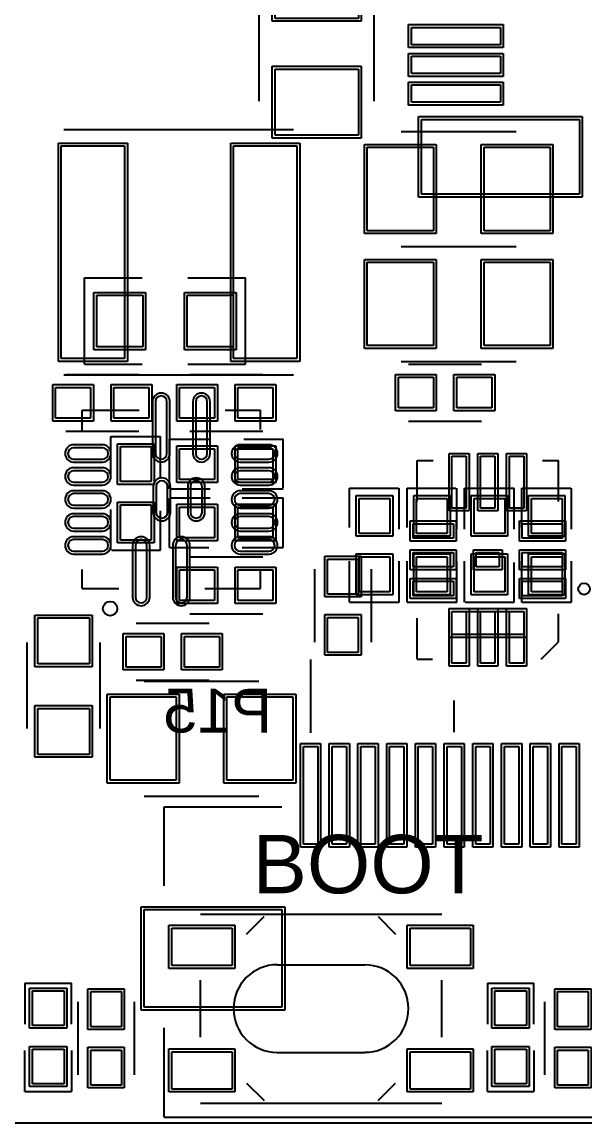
# Model space of a CAD drawing. Header units: inches. Extents: x -5 to 125, y -8 to 83.
# Drawn here: x 13.08 to 22.88, y 0 to 19.16 of the extents above; entities that cross this region are included whole.
import ezdxf

# ---------------------------------------------------------------- set-up
doc = ezdxf.new("R2010")
doc.units = ezdxf.units.IN
for name, color, linetype in [('Bottom Overlay', 54, 'Continuous'), ('Bottom Paste', 16, 'Continuous'), ('Bottom Solder', 6, 'Continuous'), ('Keep-Out Layer', 6, 'Continuous'), ('Top Overlay', 2, 'Continuous'), ('Top Paste', 8, 'Continuous'), ('Top Solder', 216, 'Continuous')]:
    doc.layers.add(name, color=color, linetype=linetype)
doc.styles.add('Arial', font='', dxfattribs={"height": 0.2})
doc.styles.get('Arial').set_extended_font_data('Arial')

# ---------------------------------------------------------------- blocks, each defined once
blk = doc.blocks.new('M_2_E_K___B_48')
at = {"layer": 'Bottom Paste'}
for p, q in [((9.7, -4.375), (9.7, -1.625)), ((9.7, -1.625), (11, -1.625)), ((11, -1.625), (11, -4.375)), ((8.1, -4.55), (8.1, -3)), ((8.1, -3), (8.4, -3)), ((8.4, -3), (8.4, -4.55)), ((8.6, -4.55), (8.6, -3)), ((8.6, -3), (8.9, -3)), ((8.9, -3), (8.9, -4.55)), ((9.1, -4.55), (9.1, -3)), ((9.1, -3), (9.4, -3)), ((9.4, -3), (9.4, -4.55)), ((11, -4.375), (9.7, -4.375)), ((8.4, -4.55), (8.1, -4.55)), ((8.9, -4.55), (8.6, -4.55)), ((9.4, -4.55), (9.1, -4.55))]:
    blk.add_line(p, q, dxfattribs=at)
at = {"layer": 'Bottom Solder'}
for p, q in [((9.65, -4.425), (9.65, -1.575)), ((9.65, -1.575), (11.05, -1.575)), ((11.05, -1.575), (11.05, -4.425)), ((8.05, -4.6), (8.05, -2.95)), ((8.05, -2.95), (8.45, -2.95)), ((8.45, -2.95), (8.45, -4.6)), ((8.55, -4.6), (8.55, -2.95)), ((8.55, -2.95), (8.95, -2.95)), ((8.95, -2.95), (8.95, -4.6)), ((9.05, -4.6), (9.05, -2.95)), ((9.05, -2.95), (9.45, -2.95)), ((9.45, -2.95), (9.45, -4.6)), ((11.05, -4.425), (9.65, -4.425)), ((8.45, -4.6), (8.05, -4.6)), ((8.95, -4.6), (8.55, -4.6)), ((9.45, -4.6), (9.05, -4.6))]:
    blk.add_line(p, q, dxfattribs=at)
blk = doc.blocks.new('0805C_B_65')
at = {"layer": 'Bottom Overlay'}
for p, q in [((1, 1), (-1, 1)), ((1, -1), (-1, -1))]:
    blk.add_line(p, q, dxfattribs=at)
at = {"layer": 'Bottom Paste'}
for p, q in [((-1.591, 0.725), (-0.441, 0.725)), ((-1.591, -0.725), (-1.591, 0.725)), ((-0.441, 0.725), (-0.441, -0.725)), ((0.441, 0.725), (1.591, 0.725)), ((0.441, -0.725), (0.441, 0.725)), ((1.591, 0.725), (1.591, -0.725)), ((-0.441, -0.725), (-1.591, -0.725)), ((1.591, -0.725), (0.441, -0.725))]:
    blk.add_line(p, q, dxfattribs=at)
at = {"layer": 'Bottom Solder'}
for p, q in [((-1.641, 0.775), (-0.391, 0.775)), ((-1.641, -0.775), (-1.641, 0.775)), ((-0.391, 0.775), (-0.391, -0.775)), ((0.391, 0.775), (1.641, 0.775)), ((0.391, -0.775), (0.391, 0.775)), ((1.641, 0.775), (1.641, -0.775)), ((-0.391, -0.775), (-1.641, -0.775)), ((1.641, -0.775), (0.391, -0.775))]:
    blk.add_line(p, q, dxfattribs=at)
blk = doc.blocks.new('0603C_66')
at = {"layer": 'Top Overlay'}
for p, q in [((0.738, 0.635), (-0.762, 0.635)), ((0.738, -0.635), (-0.762, -0.635))]:
    blk.add_line(p, q, dxfattribs=at)
at = {"layer": 'Top Paste'}
for p, q in [((-1.187, -0.45), (-1.187, 0.45)), ((-1.187, 0.45), (-0.387, 0.45)), ((-0.387, 0.45), (-0.387, -0.45)), ((0.387, -0.45), (0.387, 0.45)), ((0.387, 0.45), (1.187, 0.45)), ((1.187, 0.45), (1.187, -0.45)), ((-0.387, -0.45), (-1.187, -0.45)), ((1.187, -0.45), (0.387, -0.45))]:
    blk.add_line(p, q, dxfattribs=at)
at = {"layer": 'Top Solder'}
for p, q in [((-1.237, -0.5), (-1.237, 0.5)), ((-1.237, 0.5), (-0.337, 0.5)), ((-0.337, 0.5), (-0.337, -0.5)), ((0.337, -0.5), (0.337, 0.5)), ((0.337, 0.5), (1.237, 0.5)), ((1.237, 0.5), (1.237, -0.5)), ((-0.337, -0.5), (-1.237, -0.5)), ((1.237, -0.5), (0.337, -0.5))]:
    blk.add_line(p, q, dxfattribs=at)
blk = doc.blocks.new('QFN_2_3_95')
at = {"layer": 'Top Overlay'}
for p, q in [((-0.928, 1.728), (-1.228, 1.428)), ((-0.927, 1.728), (-0.928, 1.728)), ((1.228, 1.728), (0.965, 1.728)), ((1.228, 1.728), (1.228, 1.016)), ((-1.228, 1.428), (-1.228, 0.94)), ((-1.228, -1.016), (-1.228, -1.728)), ((1.228, -1.016), (1.228, -1.728)), ((-0.95, -1.728), (-1.228, -1.728)), ((1.228, -1.728), (0.952, -1.728))]:
    blk.add_line(p, q, dxfattribs=at)
blk.add_circle((-1.676, 0.508), 0.1, dxfattribs=at)
at = {"layer": 'Top Paste'}
for p, q in [((-0.625, 0.9), (-0.625, 1.8)), ((-0.625, 1.8), (-0.375, 1.8)), ((-0.375, 1.8), (-0.375, 0.9)), ((-0.125, 0.9), (-0.125, 1.8)), ((-0.125, 1.8), (0.125, 1.8)), ((0.125, 1.8), (0.125, 0.9)), ((0.375, 0.9), (0.375, 1.8)), ((0.375, 1.8), (0.625, 1.8)), ((0.625, 1.8), (0.625, 0.9)), ((-0.625, 0.9), (-0.625, 1.3)), ((-0.625, 1.3), (0.625, 1.3)), ((0.625, 1.3), (0.625, 0.9)), ((-0.375, 0.9), (-0.625, 0.9)), ((0.625, 0.9), (-0.625, 0.9)), ((0.125, 0.9), (-0.125, 0.9)), ((0.625, 0.9), (0.375, 0.9)), ((-1.3, 0.375), (-1.3, 0.625)), ((-1.3, 0.625), (-0.6, 0.625)), ((-0.6, 0.625), (-0.6, 0.375)), ((0.6, 0.375), (0.6, 0.625)), ((0.6, 0.625), (1.3, 0.625)), ((1.3, 0.625), (1.3, 0.375)), ((-0.6, 0.375), (-1.3, 0.375)), ((1.3, 0.375), (0.6, 0.375)), ((-1.3, -0.125), (-1.3, 0.125)), ((-1.3, 0.125), (-0.6, 0.125)), ((-0.6, 0.125), (-0.6, -0.125)), ((-0.2, -0.125), (-0.2, 0.125)), ((-0.2, 0.125), (0.2, 0.125)), ((0.2, 0.125), (0.2, -0.125)), ((0.6, -0.125), (0.6, 0.125)), ((0.6, 0.125), (1.3, 0.125)), ((1.3, 0.125), (1.3, -0.125)), ((-0.6, -0.125), (-1.3, -0.125)), ((0.2, -0.125), (-0.2, -0.125)), ((1.3, -0.125), (0.6, -0.125)), ((-1.3, -0.625), (-1.3, -0.375)), ((-1.3, -0.375), (-0.6, -0.375)), ((-0.6, -0.375), (-0.6, -0.625)), ((0.6, -0.625), (0.6, -0.375)), ((0.6, -0.375), (1.3, -0.375)), ((1.3, -0.375), (1.3, -0.625)), ((-0.6, -0.625), (-1.3, -0.625)), ((1.3, -0.625), (0.6, -0.625)), ((-0.625, -1.8), (-0.625, -0.9)), ((-0.625, -0.9), (-0.375, -0.9)), ((-0.375, -0.9), (-0.375, -1.8)), ((-0.125, -1.8), (-0.125, -0.9)), ((-0.125, -0.9), (0.125, -0.9)), ((0.125, -0.9), (0.125, -1.8)), ((0.375, -1.8), (0.375, -0.9)), ((0.375, -0.9), (0.625, -0.9)), ((0.625, -0.9), (0.625, -1.8)), ((-0.375, -1.8), (-0.625, -1.8)), ((0.125, -1.8), (-0.125, -1.8)), ((0.625, -1.8), (0.375, -1.8))]:
    blk.add_line(p, q, dxfattribs=at)
at = {"layer": 'Top Solder'}
for p, q in [((-0.675, 0.85), (-0.675, 1.85)), ((-0.675, 1.85), (-0.325, 1.85)), ((-0.325, 1.85), (-0.325, 0.85)), ((-0.175, 0.85), (-0.175, 1.85)), ((-0.175, 1.85), (0.175, 1.85)), ((0.175, 1.85), (0.175, 0.85)), ((0.325, 0.85), (0.325, 1.85)), ((0.325, 1.85), (0.675, 1.85)), ((0.675, 1.85), (0.675, 0.85)), ((-0.675, 0.85), (-0.675, 1.35)), ((-0.675, 1.35), (0.675, 1.35)), ((0.675, 1.35), (0.675, 0.85)), ((-0.325, 0.85), (-0.675, 0.85)), ((0.675, 0.85), (-0.675, 0.85)), ((0.175, 0.85), (-0.175, 0.85)), ((0.675, 0.85), (0.325, 0.85)), ((-1.35, 0.325), (-1.35, 0.675)), ((-1.35, 0.675), (-0.55, 0.675)), ((-0.55, 0.675), (-0.55, 0.325)), ((0.55, 0.325), (0.55, 0.675)), ((0.55, 0.675), (1.35, 0.675)), ((1.35, 0.675), (1.35, 0.325)), ((-0.55, 0.325), (-1.35, 0.325)), ((1.35, 0.325), (0.55, 0.325)), ((-1.35, -0.175), (-1.35, 0.175)), ((-1.35, 0.175), (-0.55, 0.175)), ((-0.55, 0.175), (-0.55, -0.175)), ((-0.25, -0.175), (-0.25, 0.175)), ((-0.25, 0.175), (0.25, 0.175)), ((0.25, 0.175), (0.25, -0.175)), ((0.55, -0.175), (0.55, 0.175)), ((0.55, 0.175), (1.35, 0.175)), ((1.35, 0.175), (1.35, -0.175)), ((-0.55, -0.175), (-1.35, -0.175)), ((0.25, -0.175), (-0.25, -0.175)), ((1.35, -0.175), (0.55, -0.175)), ((-1.35, -0.675), (-1.35, -0.325)), ((-1.35, -0.325), (-0.55, -0.325)), ((-0.55, -0.325), (-0.55, -0.675)), ((0.55, -0.675), (0.55, -0.325)), ((0.55, -0.325), (1.35, -0.325)), ((1.35, -0.325), (1.35, -0.675)), ((-0.55, -0.675), (-1.35, -0.675)), ((1.35, -0.675), (0.55, -0.675)), ((-0.675, -1.85), (-0.675, -0.85)), ((-0.675, -0.85), (-0.325, -0.85)), ((-0.325, -0.85), (-0.325, -1.85)), ((-0.175, -1.85), (-0.175, -0.85)), ((-0.175, -0.85), (0.175, -0.85)), ((0.175, -0.85), (0.175, -1.85)), ((0.325, -1.85), (0.325, -0.85)), ((0.325, -0.85), (0.675, -0.85)), ((0.675, -0.85), (0.675, -1.85)), ((-0.325, -1.85), (-0.675, -1.85)), ((0.175, -1.85), (-0.175, -1.85)), ((0.675, -1.85), (0.325, -1.85))]:
    blk.add_line(p, q, dxfattribs=at)
blk = doc.blocks.new('QFN16P_MP8765_96')
at = {"layer": 'Top Overlay'}
for p, q in [((-1.55, 1.55), (-1.55, 0.914)), ((-1.55, 1.55), (-1.219, 1.55)), ((1.181, 1.55), (1.55, 1.55)), ((1.55, 1.55), (1.55, 0.559)), ((-1.55, -0.584), (-1.55, -1.55)), ((1.55, -0.94), (1.55, -1.55)), ((-1.55, -1.55), (-1.245, -1.55)), ((1.219, -1.55), (1.55, -1.55))]:
    blk.add_line(p, q, dxfattribs=at)
blk.add_circle((-1.9, 1.065), 0.125, dxfattribs=at)
at = {"layer": 'Top Paste'}
for p, q in [((-0.9, 1.7), (-0.9, 1.2)), ((-0.7, 1.2), (-0.7, 1.7)), ((-0.5, 1.7), (-0.5, 1.2)), ((-0.3, 1.2), (-0.3, 1.7)), ((-0.1, 1.7), (-0.1, 1.2)), ((0.1, 1.2), (0.1, 1.7)), ((0.3, 1.7), (0.3, 1.2)), ((0.5, 1.2), (0.5, 1.7)), ((0.7, 1.7), (0.7, 1.2)), ((0.9, 1.2), (0.9, 1.7)), ((-0.8, 0.625), (-1.7, 0.625)), ((-1.7, 0.425), (-0.8, 0.425)), ((0.225, 0.265), (-0.225, 0.265)), ((1.7, 0.275), (0.8, 0.275)), ((-0.225, 0.065), (0.225, 0.065)), ((0.8, 0.075), (1.7, 0.075)), ((-0.8, -0.075), (-1.7, -0.075)), ((-1.7, -0.275), (-0.8, -0.275)), ((0.225, -0.335), (-0.225, -0.335)), ((-0.225, -0.535), (0.225, -0.535)), ((1.7, -0.425), (0.8, -0.425)), ((0.8, -0.625), (1.7, -0.625)), ((-0.9, -1.2), (-0.9, -1.7)), ((-0.7, -1.7), (-0.7, -1.2)), ((-0.5, -1.2), (-0.5, -1.7)), ((-0.3, -1.7), (-0.3, -1.2)), ((-0.1, -1.2), (-0.1, -1.7)), ((0.1, -1.7), (0.1, -1.2)), ((0.3, -1.2), (0.3, -1.7)), ((0.5, -1.7), (0.5, -1.2)), ((0.7, -1.2), (0.7, -1.7)), ((0.9, -1.7), (0.9, -1.2))]:
    blk.add_line(p, q, dxfattribs=at)
for centre, start, end in [((-0.8, 1.7), 0, 180), ((-0.4, 1.7), 0, 180), ((0, 1.7), 0, 180), ((0.4, 1.7), 0, 180), ((0.8, 1.7), 0, 180), ((-0.8, 1.2), 180, 0), ((-0.4, 1.2), 180, 0), ((0, 1.2), 180, 0), ((0.4, 1.2), 180, 0), ((0.8, 1.2), 180, 0), ((-1.7, 0.525), 90, 270), ((-0.8, 0.525), 270, 90), ((-0.225, 0.165), 90, 270), ((0.225, 0.165), 270, 90), ((0.8, 0.175), 90, 270), ((1.7, 0.175), 270, 90), ((-1.7, -0.175), 90, 270), ((-0.8, -0.175), 270, 90), ((-0.225, -0.435), 90, 270), ((0.225, -0.435), 270, 90), ((0.8, -0.525), 90, 270), ((1.7, -0.525), 270, 90), ((-0.8, -1.2), 0, 180), ((-0.4, -1.2), 0, 180), ((0, -1.2), 0, 180), ((0.4, -1.2), 0, 180), ((0.8, -1.2), 0, 180), ((-0.8, -1.7), 180, 0), ((-0.4, -1.7), 180, 0), ((0, -1.7), 180, 0), ((0.4, -1.7), 180, 0), ((0.8, -1.7), 180, 0)]:
    blk.add_arc(centre, 0.1, start, end, dxfattribs=at)
at = {"layer": 'Top Solder'}
for p, q in [((-0.95, 1.7), (-0.95, 1.2)), ((-0.65, 1.2), (-0.65, 1.7)), ((-0.55, 1.7), (-0.55, 1.2)), ((-0.25, 1.2), (-0.25, 1.7)), ((-0.15, 1.7), (-0.15, 1.2)), ((0.15, 1.2), (0.15, 1.7)), ((0.25, 1.7), (0.25, 1.2)), ((0.55, 1.2), (0.55, 1.7)), ((0.65, 1.7), (0.65, 1.2)), ((0.95, 1.2), (0.95, 1.7)), ((-0.8, 0.675), (-1.7, 0.675)), ((-1.7, 0.375), (-0.8, 0.375)), ((0.225, 0.315), (-0.225, 0.315)), ((1.7, 0.325), (0.8, 0.325)), ((-0.225, 0.015), (0.225, 0.015)), ((0.8, 0.025), (1.7, 0.025)), ((-0.8, -0.025), (-1.7, -0.025)), ((-1.7, -0.325), (-0.8, -0.325)), ((0.225, -0.285), (-0.225, -0.285)), ((1.7, -0.375), (0.8, -0.375)), ((-0.225, -0.585), (0.225, -0.585)), ((0.8, -0.675), (1.7, -0.675)), ((-0.95, -1.2), (-0.95, -1.7)), ((-0.65, -1.7), (-0.65, -1.2)), ((-0.55, -1.2), (-0.55, -1.7)), ((-0.25, -1.7), (-0.25, -1.2)), ((-0.15, -1.2), (-0.15, -1.7)), ((0.15, -1.7), (0.15, -1.2)), ((0.25, -1.2), (0.25, -1.7)), ((0.55, -1.7), (0.55, -1.2)), ((0.65, -1.2), (0.65, -1.7)), ((0.95, -1.7), (0.95, -1.2))]:
    blk.add_line(p, q, dxfattribs=at)
for centre, start, end in [((-0.8, 1.7), 0, 180), ((-0.4, 1.7), 0, 180), ((0, 1.7), 0, 180), ((0.4, 1.7), 0, 180), ((0.8, 1.7), 0, 180), ((-0.8, 1.2), 180, 0), ((-0.4, 1.2), 180, 0), ((0, 1.2), 180, 0), ((0.4, 1.2), 180, 0), ((0.8, 1.2), 180, 0), ((-1.7, 0.525), 90, 270), ((-0.8, 0.525), 270, 90), ((-0.225, 0.165), 90, 270), ((0.225, 0.165), 270, 90), ((0.8, 0.175), 90, 270), ((1.7, 0.175), 270, 90), ((-1.7, -0.175), 90, 270), ((-0.8, -0.175), 270, 90), ((-0.225, -0.435), 90, 270), ((0.225, -0.435), 270, 90), ((0.8, -0.525), 90, 270), ((1.7, -0.525), 270, 90), ((-0.8, -1.2), 0, 180), ((-0.4, -1.2), 0, 180), ((0, -1.2), 0, 180), ((0.4, -1.2), 0, 180), ((0.8, -1.2), 0, 180), ((-0.8, -1.7), 180, 0), ((-0.4, -1.7), 180, 0), ((0, -1.7), 180, 0), ((0.4, -1.7), 180, 0), ((0.8, -1.7), 180, 0)]:
    blk.add_arc(centre, 0.15, start, end, dxfattribs=at)
blk = doc.blocks.new('0402R_B_225')
at = {"layer": 'Bottom Overlay'}
for p, q in [((-0.279, 0.432), (-0.991, 0.432)), ((-0.991, -0.432), (-0.991, 0.432)), ((0.991, 0.432), (0.305, 0.432)), ((0.991, -0.419), (0.991, 0.432)), ((-0.279, -0.432), (-0.991, -0.432)), ((0.991, -0.432), (0.279, -0.432))]:
    blk.add_line(p, q, dxfattribs=at)
at = {"layer": 'Bottom Paste'}
for p, q in [((-0.813, -0.267), (-0.813, 0.267)), ((-0.813, 0.267), (-0.203, 0.267)), ((-0.203, 0.267), (-0.203, -0.267)), ((0.203, -0.267), (0.203, 0.267)), ((0.203, 0.267), (0.813, 0.267)), ((0.813, 0.267), (0.813, -0.267)), ((-0.203, -0.267), (-0.813, -0.267)), ((0.813, -0.267), (0.203, -0.267))]:
    blk.add_line(p, q, dxfattribs=at)
at = {"layer": 'Bottom Solder'}
for p, q in [((-0.863, -0.317), (-0.863, 0.317)), ((-0.863, 0.317), (-0.153, 0.317)), ((-0.153, 0.317), (-0.153, -0.317)), ((0.153, -0.317), (0.153, 0.317)), ((0.153, 0.317), (0.863, 0.317)), ((0.863, 0.317), (0.863, -0.317)), ((-0.153, -0.317), (-0.863, -0.317)), ((0.863, -0.317), (0.153, -0.317))]:
    blk.add_line(p, q, dxfattribs=at)
blk = doc.blocks.new('0402R_B_226')
at = {"layer": 'Bottom Overlay'}
for p, q in [((-0.991, 0.432), (-0.991, -0.432)), ((-0.991, 0.432), (-0.279, 0.432)), ((0.305, 0.432), (0.991, 0.432)), ((0.991, 0.432), (0.991, -0.419)), ((-0.991, -0.432), (-0.279, -0.432)), ((0.279, -0.432), (0.991, -0.432))]:
    blk.add_line(p, q, dxfattribs=at)
at = {"layer": 'Bottom Paste'}
for p, q in [((-0.813, -0.267), (-0.813, 0.267)), ((-0.813, 0.267), (-0.203, 0.267)), ((-0.203, 0.267), (-0.203, -0.267)), ((0.203, -0.267), (0.203, 0.267)), ((0.203, 0.267), (0.813, 0.267)), ((0.813, 0.267), (0.813, -0.267)), ((-0.203, -0.267), (-0.813, -0.267)), ((0.813, -0.267), (0.203, -0.267))]:
    blk.add_line(p, q, dxfattribs=at)
at = {"layer": 'Bottom Solder'}
for p, q in [((-0.863, -0.317), (-0.863, 0.317)), ((-0.863, 0.317), (-0.153, 0.317)), ((-0.153, 0.317), (-0.153, -0.317)), ((0.153, -0.317), (0.153, 0.317)), ((0.153, 0.317), (0.863, 0.317)), ((0.863, 0.317), (0.863, -0.317)), ((-0.153, -0.317), (-0.863, -0.317)), ((0.863, -0.317), (0.153, -0.317))]:
    blk.add_line(p, q, dxfattribs=at)
blk = doc.blocks.new('0402R_B_227')
at = {"layer": 'Bottom Overlay'}
for p, q in [((-0.991, 0.432), (-0.279, 0.432)), ((-0.991, 0.432), (-0.991, -0.432)), ((0.305, 0.432), (0.991, 0.432)), ((0.991, 0.432), (0.991, -0.419)), ((-0.991, -0.432), (-0.279, -0.432)), ((0.279, -0.432), (0.991, -0.432))]:
    blk.add_line(p, q, dxfattribs=at)
at = {"layer": 'Bottom Paste'}
for p, q in [((-0.813, -0.267), (-0.813, 0.267)), ((-0.813, 0.267), (-0.203, 0.267)), ((-0.203, 0.267), (-0.203, -0.267)), ((0.203, -0.267), (0.203, 0.267)), ((0.203, 0.267), (0.813, 0.267)), ((0.813, 0.267), (0.813, -0.267)), ((-0.203, -0.267), (-0.813, -0.267)), ((0.813, -0.267), (0.203, -0.267))]:
    blk.add_line(p, q, dxfattribs=at)
at = {"layer": 'Bottom Solder'}
for p, q in [((-0.863, -0.317), (-0.863, 0.317)), ((-0.863, 0.317), (-0.153, 0.317)), ((-0.153, 0.317), (-0.153, -0.317)), ((0.153, -0.317), (0.153, 0.317)), ((0.153, 0.317), (0.863, 0.317)), ((0.863, 0.317), (0.863, -0.317)), ((-0.153, -0.317), (-0.863, -0.317)), ((0.863, -0.317), (0.153, -0.317))]:
    blk.add_line(p, q, dxfattribs=at)
blk = doc.blocks.new('0402R_B_228')
at = {"layer": 'Bottom Overlay'}
for p, q in [((-0.991, 0.432), (-0.279, 0.432)), ((-0.991, 0.432), (-0.991, -0.432)), ((0.305, 0.432), (0.991, 0.432)), ((0.991, 0.432), (0.991, -0.419)), ((-0.991, -0.432), (-0.279, -0.432)), ((0.279, -0.432), (0.991, -0.432))]:
    blk.add_line(p, q, dxfattribs=at)
at = {"layer": 'Bottom Paste'}
for p, q in [((-0.813, -0.267), (-0.813, 0.267)), ((-0.813, 0.267), (-0.203, 0.267)), ((-0.203, 0.267), (-0.203, -0.267)), ((0.203, -0.267), (0.203, 0.267)), ((0.203, 0.267), (0.813, 0.267)), ((0.813, 0.267), (0.813, -0.267)), ((-0.203, -0.267), (-0.813, -0.267)), ((0.813, -0.267), (0.203, -0.267))]:
    blk.add_line(p, q, dxfattribs=at)
at = {"layer": 'Bottom Solder'}
for p, q in [((-0.863, -0.317), (-0.863, 0.317)), ((-0.863, 0.317), (-0.153, 0.317)), ((-0.153, 0.317), (-0.153, -0.317)), ((0.153, -0.317), (0.153, 0.317)), ((0.153, 0.317), (0.863, 0.317)), ((0.863, 0.317), (0.863, -0.317)), ((-0.153, -0.317), (-0.863, -0.317)), ((0.863, -0.317), (0.153, -0.317))]:
    blk.add_line(p, q, dxfattribs=at)
blk = doc.blocks.new('0402R_B_231')
at = {"layer": 'Bottom Overlay'}
for p, q in [((-0.991, 0.432), (-0.991, -0.432)), ((-0.279, 0.432), (-0.991, 0.432)), ((0.991, 0.432), (0.305, 0.432)), ((0.991, 0.432), (0.991, -0.419)), ((-0.279, -0.432), (-0.991, -0.432)), ((0.991, -0.432), (0.279, -0.432))]:
    blk.add_line(p, q, dxfattribs=at)
at = {"layer": 'Bottom Paste'}
for p, q in [((-0.813, -0.267), (-0.813, 0.267)), ((-0.813, 0.267), (-0.203, 0.267)), ((-0.203, 0.267), (-0.203, -0.267)), ((0.203, -0.267), (0.203, 0.267)), ((0.203, 0.267), (0.813, 0.267)), ((0.813, 0.267), (0.813, -0.267)), ((-0.203, -0.267), (-0.813, -0.267)), ((0.813, -0.267), (0.203, -0.267))]:
    blk.add_line(p, q, dxfattribs=at)
at = {"layer": 'Bottom Solder'}
for p, q in [((-0.863, -0.317), (-0.863, 0.317)), ((-0.863, 0.317), (-0.153, 0.317)), ((-0.153, 0.317), (-0.153, -0.317)), ((0.153, -0.317), (0.153, 0.317)), ((0.153, 0.317), (0.863, 0.317)), ((0.863, 0.317), (0.863, -0.317)), ((-0.153, -0.317), (-0.863, -0.317)), ((0.863, -0.317), (0.153, -0.317))]:
    blk.add_line(p, q, dxfattribs=at)
blk = doc.blocks.new('0402R_B_233')
at = {"layer": 'Bottom Overlay'}
for p, q in [((-0.991, -0.432), (-0.991, 0.432)), ((-0.279, 0.432), (-0.991, 0.432)), ((0.991, 0.432), (0.305, 0.432)), ((0.991, -0.419), (0.991, 0.432)), ((-0.279, -0.432), (-0.991, -0.432)), ((0.991, -0.432), (0.279, -0.432))]:
    blk.add_line(p, q, dxfattribs=at)
at = {"layer": 'Bottom Paste'}
for p, q in [((-0.813, -0.267), (-0.813, 0.267)), ((-0.813, 0.267), (-0.203, 0.267)), ((-0.203, 0.267), (-0.203, -0.267)), ((0.203, -0.267), (0.203, 0.267)), ((0.203, 0.267), (0.813, 0.267)), ((0.813, 0.267), (0.813, -0.267)), ((-0.203, -0.267), (-0.813, -0.267)), ((0.813, -0.267), (0.203, -0.267))]:
    blk.add_line(p, q, dxfattribs=at)
at = {"layer": 'Bottom Solder'}
for p, q in [((-0.863, -0.317), (-0.863, 0.317)), ((-0.863, 0.317), (-0.153, 0.317)), ((-0.153, 0.317), (-0.153, -0.317)), ((0.153, -0.317), (0.153, 0.317)), ((0.153, 0.317), (0.863, 0.317)), ((0.863, 0.317), (0.863, -0.317)), ((-0.153, -0.317), (-0.863, -0.317)), ((0.863, -0.317), (0.153, -0.317))]:
    blk.add_line(p, q, dxfattribs=at)
blk = doc.blocks.new('0402R_B_235')
at = {"layer": 'Bottom Overlay'}
for p, q in [((-0.991, 0.432), (-0.279, 0.432)), ((-0.991, -0.432), (-0.991, 0.432)), ((0.305, 0.432), (0.991, 0.432)), ((0.991, -0.419), (0.991, 0.432)), ((-0.991, -0.432), (-0.279, -0.432)), ((0.279, -0.432), (0.991, -0.432))]:
    blk.add_line(p, q, dxfattribs=at)
at = {"layer": 'Bottom Paste'}
for p, q in [((-0.813, -0.267), (-0.813, 0.267)), ((-0.813, 0.267), (-0.203, 0.267)), ((-0.203, 0.267), (-0.203, -0.267)), ((0.203, -0.267), (0.203, 0.267)), ((0.203, 0.267), (0.813, 0.267)), ((0.813, 0.267), (0.813, -0.267)), ((-0.203, -0.267), (-0.813, -0.267)), ((0.813, -0.267), (0.203, -0.267))]:
    blk.add_line(p, q, dxfattribs=at)
at = {"layer": 'Bottom Solder'}
for p, q in [((-0.863, -0.317), (-0.863, 0.317)), ((-0.863, 0.317), (-0.153, 0.317)), ((-0.153, 0.317), (-0.153, -0.317)), ((0.153, -0.317), (0.153, 0.317)), ((0.153, 0.317), (0.863, 0.317)), ((0.863, 0.317), (0.863, -0.317)), ((-0.153, -0.317), (-0.863, -0.317)), ((0.863, -0.317), (0.153, -0.317))]:
    blk.add_line(p, q, dxfattribs=at)
blk = doc.blocks.new('0603R_B_236')
at = {"layer": 'Bottom Overlay'}
for p, q in [((-1.4, -0.75), (-1.4, 0.75)), ((-1.4, 0.75), (-0.4, 0.75)), ((0.4, 0.75), (1.4, 0.75)), ((1.4, -0.75), (1.4, 0.75)), ((-1.4, -0.75), (-0.4, -0.75)), ((0.4, -0.75), (1.4, -0.75))]:
    blk.add_line(p, q, dxfattribs=at)
at = {"layer": 'Bottom Paste'}
for p, q in [((-1.187, -0.45), (-1.187, 0.45)), ((-1.187, 0.45), (-0.387, 0.45)), ((-0.387, 0.45), (-0.387, -0.45)), ((0.387, -0.45), (0.387, 0.45)), ((0.387, 0.45), (1.187, 0.45)), ((1.187, 0.45), (1.187, -0.45)), ((-0.387, -0.45), (-1.187, -0.45)), ((1.187, -0.45), (0.387, -0.45))]:
    blk.add_line(p, q, dxfattribs=at)
at = {"layer": 'Bottom Solder'}
for p, q in [((-1.237, -0.5), (-1.237, 0.5)), ((-1.237, 0.5), (-0.337, 0.5)), ((-0.337, 0.5), (-0.337, -0.5)), ((0.337, -0.5), (0.337, 0.5)), ((0.337, 0.5), (1.237, 0.5)), ((1.237, 0.5), (1.237, -0.5)), ((-0.337, -0.5), (-1.237, -0.5)), ((1.237, -0.5), (0.337, -0.5))]:
    blk.add_line(p, q, dxfattribs=at)
blk = doc.blocks.new('FPC30_B_276')
at = {"layer": 'Bottom Overlay'}
for p, q in [((-7.25, 3.94), (-7.25, 2.665)), ((-4.75, 2.675), (-4.75, 3.225)), ((-9.8, 1.375), (-7.75, 1.375)), ((-9.8, 0), (-9.8, 1.375)), ((-9.8, -4.025), (-9.8, -2.468)), ((-9.8, -4.025), (9.8, -4.025))]:
    blk.add_line(p, q, dxfattribs=at)
at = {"layer": 'Bottom Paste'}
for p, q in [((-7.375, 0.725), (-7.375, 2.425)), ((-7.375, 2.425), (-7.125, 2.425)), ((-7.125, 2.425), (-7.125, 0.725)), ((-6.875, 0.725), (-6.875, 2.425)), ((-6.875, 2.425), (-6.625, 2.425)), ((-6.625, 2.425), (-6.625, 0.725)), ((-6.375, 0.725), (-6.375, 2.425)), ((-6.375, 2.425), (-6.125, 2.425)), ((-6.125, 2.425), (-6.125, 0.725)), ((-5.875, 0.725), (-5.875, 2.425)), ((-5.875, 2.425), (-5.625, 2.425)), ((-5.625, 2.425), (-5.625, 0.725)), ((-5.375, 0.725), (-5.375, 2.425)), ((-5.375, 2.425), (-5.125, 2.425)), ((-5.125, 2.425), (-5.125, 0.725)), ((-4.875, 0.725), (-4.875, 2.425)), ((-4.875, 2.425), (-4.625, 2.425)), ((-4.625, 2.425), (-4.625, 0.725)), ((-4.375, 0.725), (-4.375, 2.425)), ((-4.375, 2.425), (-4.125, 2.425)), ((-4.125, 2.425), (-4.125, 0.725)), ((-3.875, 0.725), (-3.875, 2.425)), ((-3.875, 2.425), (-3.625, 2.425)), ((-3.625, 2.425), (-3.625, 0.725)), ((-3.375, 0.725), (-3.375, 2.425)), ((-3.375, 2.425), (-3.125, 2.425)), ((-3.125, 2.425), (-3.125, 0.725)), ((-2.875, 0.725), (-2.875, 2.425)), ((-2.875, 2.425), (-2.625, 2.425)), ((-2.625, 2.425), (-2.625, 0.725)), ((-7.125, 0.725), (-7.375, 0.725)), ((-6.625, 0.725), (-6.875, 0.725)), ((-6.125, 0.725), (-6.375, 0.725)), ((-5.625, 0.725), (-5.875, 0.725)), ((-5.125, 0.725), (-5.375, 0.725)), ((-4.625, 0.725), (-4.875, 0.725)), ((-4.125, 0.725), (-4.375, 0.725)), ((-3.625, 0.725), (-3.875, 0.725)), ((-3.125, 0.725), (-3.375, 0.725)), ((-2.625, 0.725), (-2.875, 0.725)), ((-10.15, -2.112), (-10.15, -0.412)), ((-10.15, -0.412), (-7.75, -0.412)), ((-7.75, -0.412), (-7.75, -2.112)), ((-7.75, -2.112), (-10.15, -2.112))]:
    blk.add_line(p, q, dxfattribs=at)
at = {"layer": 'Bottom Solder'}
for p, q in [((-7.425, 0.675), (-7.425, 2.475)), ((-7.425, 2.475), (-7.075, 2.475)), ((-7.075, 2.475), (-7.075, 0.675)), ((-6.925, 0.675), (-6.925, 2.475)), ((-6.925, 2.475), (-6.575, 2.475)), ((-6.575, 2.475), (-6.575, 0.675)), ((-6.425, 0.675), (-6.425, 2.475)), ((-6.425, 2.475), (-6.075, 2.475)), ((-6.075, 2.475), (-6.075, 0.675)), ((-5.925, 0.675), (-5.925, 2.475)), ((-5.925, 2.475), (-5.575, 2.475)), ((-5.575, 2.475), (-5.575, 0.675)), ((-5.425, 0.675), (-5.425, 2.475)), ((-5.425, 2.475), (-5.075, 2.475)), ((-5.075, 2.475), (-5.075, 0.675)), ((-4.925, 0.675), (-4.925, 2.475)), ((-4.925, 2.475), (-4.575, 2.475)), ((-4.575, 2.475), (-4.575, 0.675)), ((-4.425, 0.675), (-4.425, 2.475)), ((-4.425, 2.475), (-4.075, 2.475)), ((-4.075, 2.475), (-4.075, 0.675)), ((-3.925, 0.675), (-3.925, 2.475)), ((-3.925, 2.475), (-3.575, 2.475)), ((-3.575, 2.475), (-3.575, 0.675)), ((-3.425, 0.675), (-3.425, 2.475)), ((-3.425, 2.475), (-3.075, 2.475)), ((-3.075, 2.475), (-3.075, 0.675)), ((-2.925, 0.675), (-2.925, 2.475)), ((-2.925, 2.475), (-2.575, 2.475)), ((-2.575, 2.475), (-2.575, 0.675)), ((-7.075, 0.675), (-7.425, 0.675)), ((-6.575, 0.675), (-6.925, 0.675)), ((-6.075, 0.675), (-6.425, 0.675)), ((-5.575, 0.675), (-5.925, 0.675)), ((-5.075, 0.675), (-5.425, 0.675)), ((-4.575, 0.675), (-4.925, 0.675)), ((-4.075, 0.675), (-4.425, 0.675)), ((-3.575, 0.675), (-3.925, 0.675)), ((-3.075, 0.675), (-3.425, 0.675)), ((-2.575, 0.675), (-2.925, 0.675)), ((-10.2, -2.162), (-10.2, -0.362)), ((-10.2, -0.362), (-7.7, -0.362)), ((-7.7, -0.362), (-7.7, -2.162)), ((-7.7, -2.162), (-10.2, -2.162))]:
    blk.add_line(p, q, dxfattribs=at)
blk = doc.blocks.new('L_4_4_2_292')
at = {"layer": 'Top Overlay'}
for p, q in [((-2.006, 2.134), (1.994, 2.134)), ((-2.006, -2.134), (1.994, -2.134))]:
    blk.add_line(p, q, dxfattribs=at)
at = {"layer": 'Top Paste'}
for p, q in [((-2.05, -1.85), (-2.05, 1.85)), ((-2.05, 1.85), (-0.95, 1.85)), ((-0.95, 1.85), (-0.95, -1.85)), ((0.95, -1.85), (0.95, 1.85)), ((0.95, 1.85), (2.05, 1.85)), ((2.05, 1.85), (2.05, -1.85)), ((-0.95, -1.85), (-2.05, -1.85)), ((2.05, -1.85), (0.95, -1.85))]:
    blk.add_line(p, q, dxfattribs=at)
at = {"layer": 'Top Solder'}
for p, q in [((-2.1, -1.9), (-2.1, 1.9)), ((-2.1, 1.9), (-0.9, 1.9)), ((-0.9, 1.9), (-0.9, -1.9)), ((0.9, -1.9), (0.9, 1.9)), ((0.9, 1.9), (2.1, 1.9)), ((2.1, 1.9), (2.1, -1.9)), ((-0.9, -1.9), (-2.1, -1.9)), ((2.1, -1.9), (0.9, -1.9))]:
    blk.add_line(p, q, dxfattribs=at)
blk = doc.blocks.new('KEY4_4_6_3_2_H2_5_295')
at = {"layer": 'Top Overlay'}
for p, q in [((-2.1, 1.646), (2.1, 1.646)), ((-1.297, 1.297), (-0.994, 1.6)), ((0.994, 1.6), (1.297, 1.297)), ((-0.763, 0.763), (0.762, 0.762)), ((-2.1, 0.494), (-2.099, 0.495)), ((-2.1, -0.494), (-2.1, 0.494)), ((2.1, -0.494), (2.1, 0.494)), ((-0.763, -0.761), (0.761, -0.761)), ((-1.297, -1.297), (-0.994, -1.6)), ((0.994, -1.6), (1.297, -1.297)), ((-2.1, -1.646), (2.1, -1.646))]:
    blk.add_line(p, q, dxfattribs=at)
for centre, radius, start, end in [((-0.763, 0.001), 0.762, 90, 270), ((0.761, 0.001), 0.761, 269.9522, 89.9522)]:
    blk.add_arc(centre, radius, start, end, dxfattribs=at)
at = {"layer": 'Top Paste'}
for p, q in [((-2.6, 0.75), (-2.6, 1.4)), ((-2.6, 1.4), (-1.55, 1.4)), ((-1.55, 1.4), (-1.55, 0.75)), ((1.55, 0.75), (1.55, 1.4)), ((1.55, 1.4), (2.6, 1.4)), ((2.6, 1.4), (2.6, 0.75)), ((-1.55, 0.75), (-2.6, 0.75)), ((2.6, 0.75), (1.55, 0.75)), ((-2.6, -1.4), (-2.6, -0.75)), ((-2.6, -0.75), (-1.55, -0.75)), ((-1.55, -0.75), (-1.55, -1.4)), ((1.55, -1.4), (1.55, -0.75)), ((1.55, -0.75), (2.6, -0.75)), ((2.6, -0.75), (2.6, -1.4)), ((-1.55, -1.4), (-2.6, -1.4)), ((2.6, -1.4), (1.55, -1.4))]:
    blk.add_line(p, q, dxfattribs=at)
at = {"layer": 'Top Solder'}
for p, q in [((-2.65, 0.7), (-2.65, 1.45)), ((-2.65, 1.45), (-1.5, 1.45)), ((-1.5, 1.45), (-1.5, 0.7)), ((1.5, 0.7), (1.5, 1.45)), ((1.5, 1.45), (2.65, 1.45)), ((2.65, 1.45), (2.65, 0.7)), ((-1.5, 0.7), (-2.65, 0.7)), ((2.65, 0.7), (1.5, 0.7)), ((-2.65, -1.45), (-2.65, -0.7)), ((-2.65, -0.7), (-1.5, -0.7)), ((-1.5, -0.7), (-1.5, -1.45)), ((1.5, -1.45), (1.5, -0.7)), ((1.5, -0.7), (2.65, -0.7)), ((2.65, -0.7), (2.65, -1.45)), ((-1.5, -1.45), (-2.65, -1.45)), ((2.65, -1.45), (1.5, -1.45))]:
    blk.add_line(p, q, dxfattribs=at)
blk = doc.blocks.new('0402TVS_331')
at = {"layer": 'Top Overlay'}
for p, q in [((-0.94, -0.406), (-0.94, 0.406)), ((-0.229, 0.406), (-0.94, 0.406)), ((0.229, 0.406), (0.94, 0.406)), ((0.94, -0.406), (0.94, 0.406)), ((-0.94, -0.406), (-0.229, -0.406)), ((0.94, -0.406), (0.229, -0.406))]:
    blk.add_line(p, q, dxfattribs=at)
at = {"layer": 'Top Paste'}
for p, q in [((-0.808, -0.275), (-0.808, 0.275)), ((-0.808, 0.275), (-0.208, 0.275)), ((-0.208, 0.275), (-0.208, -0.275)), ((0.208, -0.275), (0.208, 0.275)), ((0.208, 0.275), (0.808, 0.275)), ((0.808, 0.275), (0.808, -0.275)), ((-0.208, -0.275), (-0.808, -0.275)), ((0.808, -0.275), (0.208, -0.275))]:
    blk.add_line(p, q, dxfattribs=at)
at = {"layer": 'Top Solder'}
for p, q in [((-0.858, -0.325), (-0.858, 0.325)), ((-0.858, 0.325), (-0.158, 0.325)), ((-0.158, 0.325), (-0.158, -0.325)), ((0.158, -0.325), (0.158, 0.325)), ((0.158, 0.325), (0.858, 0.325)), ((0.858, 0.325), (0.858, -0.325)), ((-0.158, -0.325), (-0.858, -0.325)), ((0.858, -0.325), (0.158, -0.325))]:
    blk.add_line(p, q, dxfattribs=at)
blk = doc.blocks.new('0402TVS_332')
at = {"layer": 'Top Overlay'}
for p, q in [((-0.94, -0.406), (-0.94, 0.406)), ((-0.229, 0.406), (-0.94, 0.406)), ((0.229, 0.406), (0.94, 0.406)), ((0.94, -0.406), (0.94, 0.406)), ((-0.94, -0.406), (-0.229, -0.406)), ((0.94, -0.406), (0.229, -0.406))]:
    blk.add_line(p, q, dxfattribs=at)
at = {"layer": 'Top Paste'}
for p, q in [((-0.808, -0.275), (-0.808, 0.275)), ((-0.808, 0.275), (-0.208, 0.275)), ((-0.208, 0.275), (-0.208, -0.275)), ((0.208, -0.275), (0.208, 0.275)), ((0.208, 0.275), (0.808, 0.275)), ((0.808, 0.275), (0.808, -0.275)), ((-0.208, -0.275), (-0.808, -0.275)), ((0.808, -0.275), (0.208, -0.275))]:
    blk.add_line(p, q, dxfattribs=at)
at = {"layer": 'Top Solder'}
for p, q in [((-0.858, -0.325), (-0.858, 0.325)), ((-0.858, 0.325), (-0.158, 0.325)), ((-0.158, 0.325), (-0.158, -0.325)), ((0.158, -0.325), (0.158, 0.325)), ((0.158, 0.325), (0.858, 0.325)), ((0.858, 0.325), (0.858, -0.325)), ((-0.158, -0.325), (-0.858, -0.325)), ((0.858, -0.325), (0.158, -0.325))]:
    blk.add_line(p, q, dxfattribs=at)
blk = doc.blocks.new('0402C_451')
at = {"layer": 'Top Overlay'}
for p, q in [((0.635, 0.495), (-0.635, 0.495)), ((-0.635, -0.495), (0.635, -0.495))]:
    blk.add_line(p, q, dxfattribs=at)
at = {"layer": 'Top Paste'}
for p, q in [((-0.813, -0.267), (-0.813, 0.267)), ((-0.813, 0.267), (-0.203, 0.267)), ((-0.203, 0.267), (-0.203, -0.267)), ((0.203, -0.267), (0.203, 0.267)), ((0.203, 0.267), (0.813, 0.267)), ((0.813, 0.267), (0.813, -0.267)), ((-0.203, -0.267), (-0.813, -0.267)), ((0.813, -0.267), (0.203, -0.267))]:
    blk.add_line(p, q, dxfattribs=at)
at = {"layer": 'Top Solder'}
for p, q in [((-0.863, -0.317), (-0.863, 0.317)), ((-0.863, 0.317), (-0.153, 0.317)), ((-0.153, 0.317), (-0.153, -0.317)), ((0.153, -0.317), (0.153, 0.317)), ((0.153, 0.317), (0.863, 0.317)), ((0.863, 0.317), (0.863, -0.317)), ((-0.153, -0.317), (-0.863, -0.317)), ((0.863, -0.317), (0.153, -0.317))]:
    blk.add_line(p, q, dxfattribs=at)
blk = doc.blocks.new('0402C_B_453')
at = {"layer": 'Bottom Overlay'}
for p, q in [((0.635, 0.495), (-0.635, 0.495)), ((0.635, -0.495), (-0.635, -0.495))]:
    blk.add_line(p, q, dxfattribs=at)
at = {"layer": 'Bottom Paste'}
for p, q in [((-0.813, -0.267), (-0.813, 0.267)), ((-0.813, 0.267), (-0.203, 0.267)), ((-0.203, 0.267), (-0.203, -0.267)), ((0.203, -0.267), (0.203, 0.267)), ((0.203, 0.267), (0.813, 0.267)), ((0.813, 0.267), (0.813, -0.267)), ((-0.203, -0.267), (-0.813, -0.267)), ((0.813, -0.267), (0.203, -0.267))]:
    blk.add_line(p, q, dxfattribs=at)
at = {"layer": 'Bottom Solder'}
for p, q in [((-0.863, -0.317), (-0.863, 0.317)), ((-0.863, 0.317), (-0.153, 0.317)), ((-0.153, 0.317), (-0.153, -0.317)), ((0.153, -0.317), (0.153, 0.317)), ((0.153, 0.317), (0.863, 0.317)), ((0.863, 0.317), (0.863, -0.317)), ((-0.153, -0.317), (-0.863, -0.317)), ((0.863, -0.317), (0.153, -0.317))]:
    blk.add_line(p, q, dxfattribs=at)
blk = doc.blocks.new('0402C_454')
at = {"layer": 'Top Overlay'}
for p, q in [((-0.635, 0.495), (0.635, 0.495)), ((-0.635, -0.495), (0.635, -0.495))]:
    blk.add_line(p, q, dxfattribs=at)
at = {"layer": 'Top Paste'}
for p, q in [((-0.813, -0.267), (-0.813, 0.267)), ((-0.813, 0.267), (-0.203, 0.267)), ((-0.203, 0.267), (-0.203, -0.267)), ((0.203, -0.267), (0.203, 0.267)), ((0.203, 0.267), (0.813, 0.267)), ((0.813, 0.267), (0.813, -0.267)), ((-0.203, -0.267), (-0.813, -0.267)), ((0.813, -0.267), (0.203, -0.267))]:
    blk.add_line(p, q, dxfattribs=at)
at = {"layer": 'Top Solder'}
for p, q in [((-0.863, -0.317), (-0.863, 0.317)), ((-0.863, 0.317), (-0.153, 0.317)), ((-0.153, 0.317), (-0.153, -0.317)), ((0.153, -0.317), (0.153, 0.317)), ((0.153, 0.317), (0.863, 0.317)), ((0.863, 0.317), (0.863, -0.317)), ((-0.153, -0.317), (-0.863, -0.317)), ((0.863, -0.317), (0.153, -0.317))]:
    blk.add_line(p, q, dxfattribs=at)
blk = doc.blocks.new('0402C_455')
at = {"layer": 'Top Overlay'}
for p, q in [((0.635, 0.495), (-0.635, 0.495)), ((-0.635, -0.495), (0.635, -0.495))]:
    blk.add_line(p, q, dxfattribs=at)
at = {"layer": 'Top Paste'}
for p, q in [((-0.813, -0.267), (-0.813, 0.267)), ((-0.813, 0.267), (-0.203, 0.267)), ((-0.203, 0.267), (-0.203, -0.267)), ((0.203, -0.267), (0.203, 0.267)), ((0.203, 0.267), (0.813, 0.267)), ((0.813, 0.267), (0.813, -0.267)), ((-0.203, -0.267), (-0.813, -0.267)), ((0.813, -0.267), (0.203, -0.267))]:
    blk.add_line(p, q, dxfattribs=at)
at = {"layer": 'Top Solder'}
for p, q in [((-0.863, -0.317), (-0.863, 0.317)), ((-0.863, 0.317), (-0.153, 0.317)), ((-0.153, 0.317), (-0.153, -0.317)), ((0.153, -0.317), (0.153, 0.317)), ((0.153, 0.317), (0.863, 0.317)), ((0.863, 0.317), (0.863, -0.317)), ((-0.153, -0.317), (-0.863, -0.317)), ((0.863, -0.317), (0.153, -0.317))]:
    blk.add_line(p, q, dxfattribs=at)
blk = doc.blocks.new('0402C_B_456')
at = {"layer": 'Bottom Overlay'}
for p, q in [((-0.635, 0.495), (0.635, 0.495)), ((-0.635, -0.495), (0.635, -0.495))]:
    blk.add_line(p, q, dxfattribs=at)
at = {"layer": 'Bottom Paste'}
for p, q in [((-0.813, -0.267), (-0.813, 0.267)), ((-0.813, 0.267), (-0.203, 0.267)), ((-0.203, 0.267), (-0.203, -0.267)), ((0.203, -0.267), (0.203, 0.267)), ((0.203, 0.267), (0.813, 0.267)), ((0.813, 0.267), (0.813, -0.267)), ((-0.203, -0.267), (-0.813, -0.267)), ((0.813, -0.267), (0.203, -0.267))]:
    blk.add_line(p, q, dxfattribs=at)
at = {"layer": 'Bottom Solder'}
for p, q in [((-0.863, -0.317), (-0.863, 0.317)), ((-0.863, 0.317), (-0.153, 0.317)), ((-0.153, 0.317), (-0.153, -0.317)), ((0.153, -0.317), (0.153, 0.317)), ((0.153, 0.317), (0.863, 0.317)), ((0.863, 0.317), (0.863, -0.317)), ((-0.153, -0.317), (-0.863, -0.317)), ((0.863, -0.317), (0.153, -0.317))]:
    blk.add_line(p, q, dxfattribs=at)
blk = doc.blocks.new('0805C_457')
at = {"layer": 'Top Overlay'}
for p, q in [((1, 1), (-1, 1)), ((1, -1), (-1, -1))]:
    blk.add_line(p, q, dxfattribs=at)
at = {"layer": 'Top Paste'}
for p, q in [((-1.591, 0.725), (-0.441, 0.725)), ((-1.591, -0.725), (-1.591, 0.725)), ((-0.441, 0.725), (-0.441, -0.725)), ((0.441, 0.725), (1.591, 0.725)), ((0.441, -0.725), (0.441, 0.725)), ((1.591, 0.725), (1.591, -0.725)), ((-0.441, -0.725), (-1.591, -0.725)), ((1.591, -0.725), (0.441, -0.725))]:
    blk.add_line(p, q, dxfattribs=at)
at = {"layer": 'Top Solder'}
for p, q in [((-1.641, 0.775), (-0.391, 0.775)), ((-1.641, -0.775), (-1.641, 0.775)), ((-0.391, 0.775), (-0.391, -0.775)), ((0.391, 0.775), (1.641, 0.775)), ((0.391, -0.775), (0.391, 0.775)), ((1.641, 0.775), (1.641, -0.775)), ((-0.391, -0.775), (-1.641, -0.775)), ((1.641, -0.775), (0.391, -0.775))]:
    blk.add_line(p, q, dxfattribs=at)
blk = doc.blocks.new('0805C_458')
at = {"layer": 'Top Overlay'}
for p, q in [((1, 1), (-1, 1)), ((1, -1), (-1, -1))]:
    blk.add_line(p, q, dxfattribs=at)
at = {"layer": 'Top Paste'}
for p, q in [((-1.591, 0.725), (-0.441, 0.725)), ((-1.591, -0.725), (-1.591, 0.725)), ((-0.441, 0.725), (-0.441, -0.725)), ((0.441, 0.725), (1.591, 0.725)), ((0.441, -0.725), (0.441, 0.725)), ((1.591, 0.725), (1.591, -0.725)), ((-0.441, -0.725), (-1.591, -0.725)), ((1.591, -0.725), (0.441, -0.725))]:
    blk.add_line(p, q, dxfattribs=at)
at = {"layer": 'Top Solder'}
for p, q in [((-1.641, 0.775), (-0.391, 0.775)), ((-1.641, -0.775), (-1.641, 0.775)), ((-0.391, 0.775), (-0.391, -0.775)), ((0.391, 0.775), (1.641, 0.775)), ((0.391, -0.775), (0.391, 0.775)), ((1.641, 0.775), (1.641, -0.775)), ((-0.391, -0.775), (-1.641, -0.775)), ((1.641, -0.775), (0.391, -0.775))]:
    blk.add_line(p, q, dxfattribs=at)
blk = doc.blocks.new('0805C_B_459')
at = {"layer": 'Bottom Overlay'}
for p, q in [((1, 1), (-1, 1)), ((1, -1), (-1, -1))]:
    blk.add_line(p, q, dxfattribs=at)
at = {"layer": 'Bottom Paste'}
for p, q in [((-1.591, 0.725), (-0.441, 0.725)), ((-1.591, -0.725), (-1.591, 0.725)), ((-0.441, 0.725), (-0.441, -0.725)), ((0.441, 0.725), (1.591, 0.725)), ((0.441, -0.725), (0.441, 0.725)), ((1.591, 0.725), (1.591, -0.725)), ((-0.441, -0.725), (-1.591, -0.725)), ((1.591, -0.725), (0.441, -0.725))]:
    blk.add_line(p, q, dxfattribs=at)
at = {"layer": 'Bottom Solder'}
for p, q in [((-1.641, 0.775), (-0.391, 0.775)), ((-1.641, -0.775), (-1.641, 0.775)), ((-0.391, 0.775), (-0.391, -0.775)), ((0.391, 0.775), (1.641, 0.775)), ((0.391, -0.775), (0.391, 0.775)), ((1.641, 0.775), (1.641, -0.775)), ((-0.391, -0.775), (-1.641, -0.775)), ((1.641, -0.775), (0.391, -0.775))]:
    blk.add_line(p, q, dxfattribs=at)
blk = doc.blocks.new('0402C_460')
at = {"layer": 'Top Overlay'}
for p, q in [((0.635, 0.495), (-0.635, 0.495)), ((-0.635, -0.495), (0.635, -0.495))]:
    blk.add_line(p, q, dxfattribs=at)
at = {"layer": 'Top Paste'}
for p, q in [((-0.813, -0.267), (-0.813, 0.267)), ((-0.813, 0.267), (-0.203, 0.267)), ((-0.203, 0.267), (-0.203, -0.267)), ((0.203, -0.267), (0.203, 0.267)), ((0.203, 0.267), (0.813, 0.267)), ((0.813, 0.267), (0.813, -0.267)), ((-0.203, -0.267), (-0.813, -0.267)), ((0.813, -0.267), (0.203, -0.267))]:
    blk.add_line(p, q, dxfattribs=at)
at = {"layer": 'Top Solder'}
for p, q in [((-0.863, -0.317), (-0.863, 0.317)), ((-0.863, 0.317), (-0.153, 0.317)), ((-0.153, 0.317), (-0.153, -0.317)), ((0.153, -0.317), (0.153, 0.317)), ((0.153, 0.317), (0.863, 0.317)), ((0.863, 0.317), (0.863, -0.317)), ((-0.153, -0.317), (-0.863, -0.317)), ((0.863, -0.317), (0.153, -0.317))]:
    blk.add_line(p, q, dxfattribs=at)
blk = doc.blocks.new('0402C_461')
at = {"layer": 'Top Overlay'}
for p, q in [((0.635, 0.495), (-0.635, 0.495)), ((0.635, -0.495), (-0.635, -0.495))]:
    blk.add_line(p, q, dxfattribs=at)
at = {"layer": 'Top Paste'}
for p, q in [((-0.813, -0.267), (-0.813, 0.267)), ((-0.813, 0.267), (-0.203, 0.267)), ((-0.203, 0.267), (-0.203, -0.267)), ((0.203, -0.267), (0.203, 0.267)), ((0.203, 0.267), (0.813, 0.267)), ((0.813, 0.267), (0.813, -0.267)), ((-0.203, -0.267), (-0.813, -0.267)), ((0.813, -0.267), (0.203, -0.267))]:
    blk.add_line(p, q, dxfattribs=at)
at = {"layer": 'Top Solder'}
for p, q in [((-0.863, -0.317), (-0.863, 0.317)), ((-0.863, 0.317), (-0.153, 0.317)), ((-0.153, 0.317), (-0.153, -0.317)), ((0.153, -0.317), (0.153, 0.317)), ((0.153, 0.317), (0.863, 0.317)), ((0.863, 0.317), (0.863, -0.317)), ((-0.153, -0.317), (-0.863, -0.317)), ((0.863, -0.317), (0.153, -0.317))]:
    blk.add_line(p, q, dxfattribs=at)
blk = doc.blocks.new('0805C_462')
at = {"layer": 'Top Overlay'}
for p, q in [((1, 1), (-1, 1)), ((1, -1), (-1, -1))]:
    blk.add_line(p, q, dxfattribs=at)
at = {"layer": 'Top Paste'}
for p, q in [((-1.591, 0.725), (-0.441, 0.725)), ((-1.591, -0.725), (-1.591, 0.725)), ((-0.441, 0.725), (-0.441, -0.725)), ((0.441, 0.725), (1.591, 0.725)), ((0.441, -0.725), (0.441, 0.725)), ((1.591, 0.725), (1.591, -0.725)), ((-0.441, -0.725), (-1.591, -0.725)), ((1.591, -0.725), (0.441, -0.725))]:
    blk.add_line(p, q, dxfattribs=at)
at = {"layer": 'Top Solder'}
for p, q in [((-1.641, 0.775), (-0.391, 0.775)), ((-1.641, -0.775), (-1.641, 0.775)), ((-0.391, 0.775), (-0.391, -0.775)), ((0.391, 0.775), (1.641, 0.775)), ((0.391, -0.775), (0.391, 0.775)), ((1.641, 0.775), (1.641, -0.775)), ((-0.391, -0.775), (-1.641, -0.775)), ((1.641, -0.775), (0.391, -0.775))]:
    blk.add_line(p, q, dxfattribs=at)
blk = doc.blocks.new('0402C_B_463')
at = {"layer": 'Bottom Overlay'}
for p, q in [((0.635, 0.495), (-0.635, 0.495)), ((0.635, -0.495), (-0.635, -0.495))]:
    blk.add_line(p, q, dxfattribs=at)
at = {"layer": 'Bottom Paste'}
for p, q in [((-0.813, -0.267), (-0.813, 0.267)), ((-0.813, 0.267), (-0.203, 0.267)), ((-0.203, 0.267), (-0.203, -0.267)), ((0.203, -0.267), (0.203, 0.267)), ((0.203, 0.267), (0.813, 0.267)), ((0.813, 0.267), (0.813, -0.267)), ((-0.203, -0.267), (-0.813, -0.267)), ((0.813, -0.267), (0.203, -0.267))]:
    blk.add_line(p, q, dxfattribs=at)
at = {"layer": 'Bottom Solder'}
for p, q in [((-0.863, -0.317), (-0.863, 0.317)), ((-0.863, 0.317), (-0.153, 0.317)), ((-0.153, 0.317), (-0.153, -0.317)), ((0.153, -0.317), (0.153, 0.317)), ((0.153, 0.317), (0.863, 0.317)), ((0.863, 0.317), (0.863, -0.317)), ((-0.153, -0.317), (-0.863, -0.317)), ((0.863, -0.317), (0.153, -0.317))]:
    blk.add_line(p, q, dxfattribs=at)

msp = doc.modelspace()

# ---------------------------------------------------------------- linework, layer by layer
at = {"layer": 'Keep-Out Layer'}
msp.add_line((3, 0), (117, 0), dxfattribs=at)

# ---------------------------------------------------------------- block references
for name, p, rotation in [('M_2_E_K___B_48', (24.404, 27.161), 270), ('0805C_B_65', (18.207, 18.779), 270), ('0805C_458', (20.678, 16.251), 180), ('0805C_457', (20.678, 14.251), 180), ('0805C_B_459', (20.678, 14.251), 180), ('0402C_B_463', (14.473, 12.531), 180), ('QFN16P_MP8765_96', (15.675, 10.85), 90), ('0402R_B_233', (15.057, 10.956), 270), ('QFN_2_3_95', (21.185, 9.8), 180), ('0402R_B_226', (19.212, 10.055), 90), ('0402R_B_227', (20.212, 10.055), 90), ('0402R_B_225', (21.212, 10.055), 270), ('0402R_B_228', (22.212, 10.055), 90), ('0402R_B_231', (16.632, 10.448), 180), ('0402C_B_453', (16.632, 9.356), 180), ('0402C_451', (18.664, 9), 90), ('0603C_66', (13.8, 7.6), 270), ('0402C_461', (15.7, 8.2), 180), ('0805C_462', (16.2, 6.689), 180), ('0402TVS_331', (13.533, 1.49), 270), ('0402C_455', (14.54, 1.472), 90), ('0402TVS_332', (21.583, 1.49), 270), ('0402C_460', (22.668, 1.472), 90)]:
    msp.add_blockref(name, p, dxfattribs=dict(rotation=rotation))
for name, p in [('L_4_4_2_292', (15.81, 15.15)), ('0603R_B_236', (15.565, 13.953)), ('0402C_454', (20.442, 12.709)), ('0402C_B_456', (16.632, 12.531)), ('0402R_B_235', (16.632, 11.464)), ('FPC30_B_276', (25.35, 4.125)), ('KEY4_4_6_3_2_H2_5_295', (18.283, 1.99))]:
    msp.add_blockref(name, p)

# ---------------------------------------------------------------- texts
at = {"layer": 'Bottom Overlay', "style": 'Arial', "text_generation_flag": 2}
msp.add_text('P15', height=0.762, dxfattribs=at).set_placement((17.43, 6.794))
at = {"layer": 'Top Overlay', "style": 'Arial'}
msp.add_text('BOOT', height=1.016, dxfattribs=at).set_placement((17.089, 3.997))

doc.saveas('drawing.dxf')
